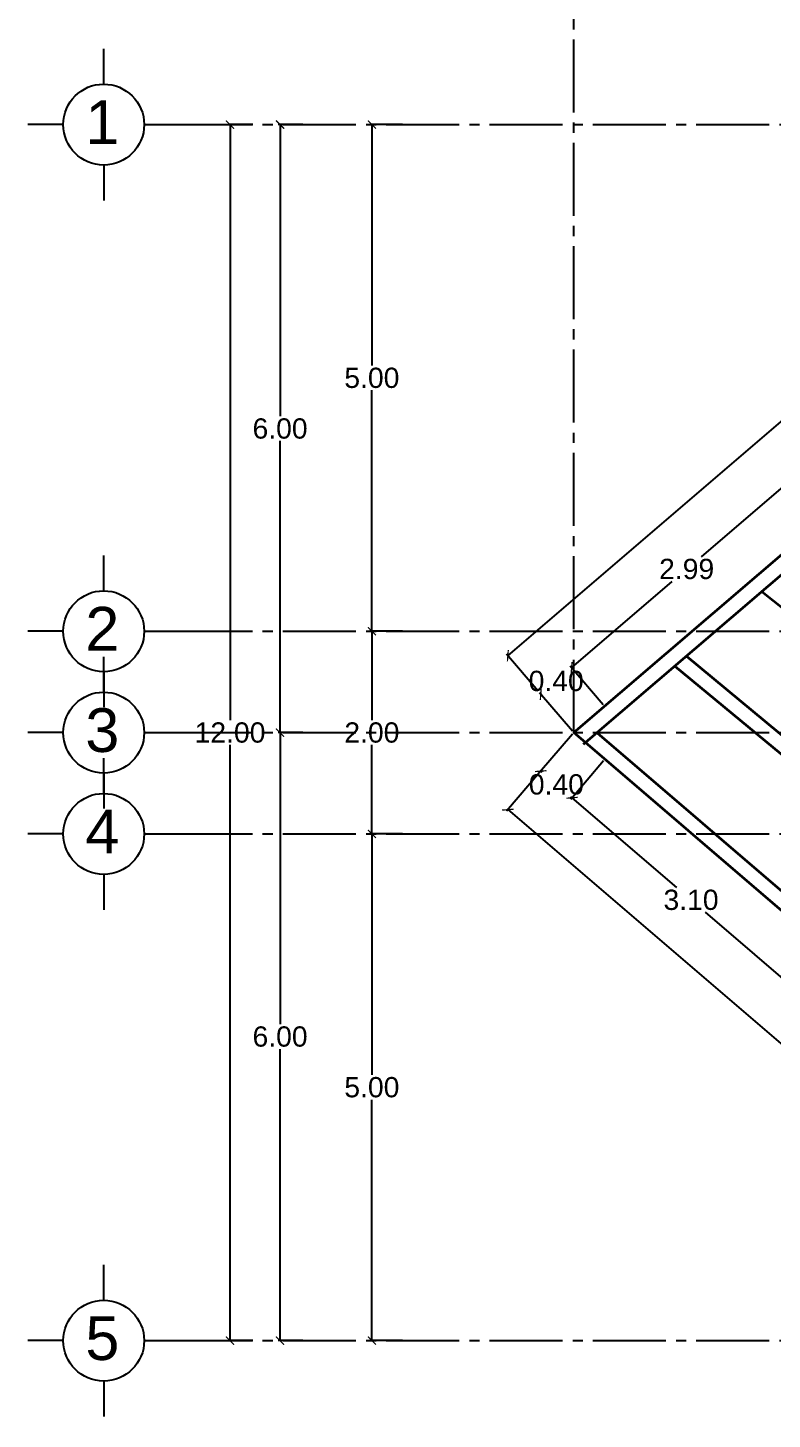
# Model space of a CAD drawing. Header units: millimetres. Extents: x 525387 to 527545, y 2235066 to 2235448.
# Drawn here: x 525748.61 to 525755.96, y 2235115.53 to 2235129.26 of the extents above; entities that cross this region are included whole.
import ezdxf

# ---------------------------------------------------------------- set-up
doc = ezdxf.new("R2010")
doc.units = ezdxf.units.MM
doc.linetypes.add('ACAD_ISO04W100', pattern=[30, 24, -3, 0, -3])
doc.layers.add('COTAS', color=2, linetype='Continuous')
doc.layers.add('EJES', color=1, linetype='Continuous')
doc.layers.add('muro', color=5, linetype='Continuous', lineweight=35)
doc.styles.get("Standard").update_dxf_attribs({"font": 'arial.ttf'})
doc.styles.add('STYLE1', font='arial.ttf')
doc.dimstyles.new('ISO-25', dxfattribs={"dimtxt": 0.04, "dimasz": 0.02, "dimexe": 0.02, "dimexo": 0.02, "dimgap": 0.02, "dimtad": 0, "dimtih": 1, "dimtoh": 1, "dimzin": 1, "dimdsep": 46, "dimtxsty": 'Standard', "dimcen": 0.02, "dimazin": 0, "dimtfac": 1, "dimtmove": 0, "dimatfit": 3, "dimfxl": 1, "dimarcsym": 0})

# ---------------------------------------------------------------- blocks, each defined once
blk = doc.blocks.new('EJE')
at = {"layer": 'EJES', "color": 2}
for p, q in [((-0.78, 0.416), (-0.78, 0.78)), ((-1.196, 0), (-1.56, 0)), ((-0.364, 0), (0, 0)), ((-0.78, -0.416), (-0.78, -0.78))]:
    blk.add_line(p, q, dxfattribs=at)
at = {"layer": 'EJES', "color": 4}
blk.add_circle((-0.78, 0), 0.416, dxfattribs=at)
blk = doc.blocks.new('_ArchTick')
at = {"color": 0, "linetype": 'ByBlock', "lineweight": 0, "const_width": 0.15}
blk.add_lwpolyline([(-0.5, -0.5), (0.5, 0.5)], dxfattribs=at)
blk = doc.blocks.new('*D319')
at = {"layer": 'COTAS', "color": 0, "linetype": 'Continuous', "lineweight": -2, "transparency": 16777216}
for p, q in [((525751.325, 2235128.301), (525751.082, 2235128.301)), ((525751.102, 2235128.301), (525751.102, 2235125.423)), ((525751.102, 2235122.301), (525751.102, 2235125.179)), ((525751.325, 2235122.301), (525751.082, 2235122.301))]:
    blk.add_line(p, q, dxfattribs=at)
at = {"layer": 'Defpoints', "color": 0, "linetype": 'Continuous', "transparency": 16777216}
for p in [(525751.345, 2235128.301), (525751.102, 2235122.301), (525751.345, 2235122.301)]:
    blk.add_point(p, dxfattribs=at)
at = {"layer": 'COTAS', "color": 0, "linetype": 'Continuous', "lineweight": -2, "transparency": 16777216, "xscale": 0.08, "yscale": 0.08, "zscale": 0.08}
for p, rotation in [((525751.102, 2235128.301), 90), ((525751.102, 2235122.301), 270)]:
    blk.add_blockref('_ArchTick', p, dxfattribs=dict(at, rotation=rotation))
at = {"layer": 'COTAS', "color": 0, "linetype": 'Continuous', "lineweight": -3, "transparency": 16777216, "insert": (525751.102, 2235125.301), "char_height": 0.2, "attachment_point": 5}
blk.add_mtext('6.00', dxfattribs=at)
blk = doc.blocks.new('*D320')
at = {"layer": 'COTAS', "color": 0, "linetype": 'Continuous', "lineweight": -2, "transparency": 16777216}
for p, q in [((525751.325, 2235122.301), (525751.082, 2235122.301)), ((525751.102, 2235122.301), (525751.102, 2235119.423)), ((525751.102, 2235116.301), (525751.102, 2235119.179)), ((525751.325, 2235116.301), (525751.082, 2235116.301))]:
    blk.add_line(p, q, dxfattribs=at)
at = {"layer": 'Defpoints', "color": 0, "linetype": 'Continuous', "transparency": 16777216}
for p in [(525751.345, 2235122.301), (525751.102, 2235116.301), (525751.345, 2235116.301)]:
    blk.add_point(p, dxfattribs=at)
at = {"layer": 'COTAS', "color": 0, "linetype": 'Continuous', "lineweight": -2, "transparency": 16777216, "xscale": 0.08, "yscale": 0.08, "zscale": 0.08}
for p, rotation in [((525751.102, 2235122.301), 90), ((525751.102, 2235116.301), 270)]:
    blk.add_blockref('_ArchTick', p, dxfattribs=dict(at, rotation=rotation))
at = {"layer": 'COTAS', "color": 0, "linetype": 'Continuous', "lineweight": -3, "transparency": 16777216, "insert": (525751.102, 2235119.301), "char_height": 0.2, "attachment_point": 5}
blk.add_mtext('6.00', dxfattribs=at)
blk = doc.blocks.new('*D323')
at = {"layer": 'COTAS', "color": 0, "linetype": 'Continuous', "lineweight": -2, "transparency": 16777216}
for p, q in [((525752.309, 2235123.301), (525751.988, 2235123.301)), ((525752.008, 2235123.301), (525752.008, 2235122.423)), ((525752.008, 2235121.301), (525752.008, 2235122.179)), ((525752.309, 2235121.301), (525751.988, 2235121.301))]:
    blk.add_line(p, q, dxfattribs=at)
at = {"layer": 'Defpoints', "color": 0, "linetype": 'Continuous', "transparency": 16777216}
for p in [(525752.329, 2235123.301), (525752.008, 2235121.301), (525752.329, 2235121.301)]:
    blk.add_point(p, dxfattribs=at)
at = {"layer": 'COTAS', "color": 0, "linetype": 'Continuous', "lineweight": -2, "transparency": 16777216, "xscale": 0.08, "yscale": 0.08, "zscale": 0.08}
for p, rotation in [((525752.008, 2235123.301), 90), ((525752.008, 2235121.301), 270)]:
    blk.add_blockref('_ArchTick', p, dxfattribs=dict(at, rotation=rotation))
at = {"layer": 'COTAS', "color": 0, "linetype": 'Continuous', "lineweight": -3, "transparency": 16777216, "insert": (525752.008, 2235122.301), "char_height": 0.2, "attachment_point": 5}
blk.add_mtext('2.00', dxfattribs=at)
blk = doc.blocks.new('*D325')
at = {"layer": 'COTAS', "color": 0, "linetype": 'Continuous', "lineweight": -2, "transparency": 16777216}
for p, q in [((525750.832, 2235128.301), (525750.588, 2235128.301)), ((525750.608, 2235128.301), (525750.608, 2235122.423)), ((525750.608, 2235116.301), (525750.608, 2235122.179)), ((525750.832, 2235116.301), (525750.588, 2235116.301))]:
    blk.add_line(p, q, dxfattribs=at)
at = {"layer": 'Defpoints', "color": 0, "linetype": 'Continuous', "transparency": 16777216}
for p in [(525750.852, 2235128.301), (525750.608, 2235116.301), (525750.852, 2235116.301)]:
    blk.add_point(p, dxfattribs=at)
at = {"layer": 'COTAS', "color": 0, "linetype": 'Continuous', "lineweight": -2, "transparency": 16777216, "xscale": 0.08, "yscale": 0.08, "zscale": 0.08}
for p, rotation in [((525750.608, 2235128.301), 90), ((525750.608, 2235116.301), 270)]:
    blk.add_blockref('_ArchTick', p, dxfattribs=dict(at, rotation=rotation))
at = {"layer": 'COTAS', "color": 0, "linetype": 'Continuous', "lineweight": -3, "transparency": 16777216, "insert": (525750.608, 2235122.301), "char_height": 0.2, "attachment_point": 5}
blk.add_mtext('12.00', dxfattribs=at)
blk = doc.blocks.new('*D339')
at = {"layer": 'COTAS', "color": 0, "linetype": 'Continuous', "lineweight": -2, "transparency": 16777216}
for p, q in [((525754.295, 2235122.022), (525753.97, 2235121.642)), ((525753.983, 2235121.658), (525755.015, 2235120.773)), ((525756.333, 2235119.643), (525755.3, 2235120.528)), ((525756.645, 2235120.008), (525756.32, 2235119.628))]:
    blk.add_line(p, q, dxfattribs=at)
at = {"layer": 'Defpoints', "color": 0, "linetype": 'Continuous', "transparency": 16777216}
for p in [(525754.308, 2235122.037), (525753.983, 2235121.658), (525756.658, 2235120.023)]:
    blk.add_point(p, dxfattribs=at)
at = {"layer": 'COTAS', "color": 0, "linetype": 'Continuous', "lineweight": -2, "transparency": 16777216, "xscale": 0.08, "yscale": 0.08, "zscale": 0.08}
for p, rotation in [((525753.983, 2235121.658), 139.3987053503208), ((525756.333, 2235119.643), 319.3987053503208)]:
    blk.add_blockref('_ArchTick', p, dxfattribs=dict(at, rotation=rotation))
at = {"layer": 'COTAS', "color": 0, "linetype": 'Continuous', "lineweight": -3, "transparency": 16777216, "insert": (525755.158, 2235120.65), "char_height": 0.2, "attachment_point": 5}
blk.add_mtext('3.10', dxfattribs=at)
blk = doc.blocks.new('*D340')
at = {"layer": 'COTAS', "color": 0, "linetype": 'Continuous', "lineweight": -2, "transparency": 16777216}
for p, q in [((525753.988, 2235122.285), (525753.662, 2235121.906)), ((525754.295, 2235122.022), (525753.97, 2235121.642)), ((525753.675, 2235121.921), (525753.686, 2235121.911)), ((525753.983, 2235121.658), (525753.971, 2235121.667))]:
    blk.add_line(p, q, dxfattribs=at)
at = {"layer": 'Defpoints', "color": 0, "linetype": 'Continuous', "transparency": 16777216}
for p in [(525754.001, 2235122.301), (525754.308, 2235122.037), (525753.675, 2235121.921)]:
    blk.add_point(p, dxfattribs=at)
at = {"layer": 'COTAS', "color": 0, "linetype": 'Continuous', "lineweight": -2, "transparency": 16777216, "xscale": 0.08, "yscale": 0.08, "zscale": 0.08}
for p, rotation in [((525753.675, 2235121.921), 139.3987053728696), ((525753.983, 2235121.658), 319.3987053728696)]:
    blk.add_blockref('_ArchTick', p, dxfattribs=dict(at, rotation=rotation))
at = {"layer": 'COTAS', "color": 0, "linetype": 'Continuous', "lineweight": -3, "transparency": 16777216, "insert": (525753.829, 2235121.789), "char_height": 0.2, "attachment_point": 5}
blk.add_mtext('0.40', dxfattribs=at)
blk = doc.blocks.new('*D326')
at = {"layer": 'COTAS', "color": 0, "linetype": 'Continuous', "lineweight": -2, "transparency": 16777216}
for p, q in [((525753.662, 2235121.906), (525753.337, 2235121.526)), ((525753.35, 2235121.541), (525756.707, 2235118.664)), ((525760.35, 2235115.541), (525756.992, 2235118.419)), ((525760.662, 2235115.906), (525760.337, 2235115.526))]:
    blk.add_line(p, q, dxfattribs=at)
at = {"layer": 'Defpoints', "color": 0, "linetype": 'Continuous', "transparency": 16777216}
for p in [(525753.675, 2235121.921), (525760.675, 2235115.921), (525760.35, 2235115.541)]:
    blk.add_point(p, dxfattribs=at)
at = {"layer": 'COTAS', "color": 0, "linetype": 'Continuous', "lineweight": -2, "transparency": 16777216, "xscale": 0.08, "yscale": 0.08, "zscale": 0.08}
for p, rotation in [((525753.35, 2235121.541), 139.3987053549955), ((525760.35, 2235115.541), 319.3987053549955)]:
    blk.add_blockref('_ArchTick', p, dxfattribs=dict(at, rotation=rotation))
at = {"layer": 'COTAS', "color": 0, "linetype": 'Continuous', "lineweight": -3, "transparency": 16777216, "insert": (525756.85, 2235118.541), "char_height": 0.2, "attachment_point": 5}
blk.add_mtext('9.22', dxfattribs=at)
blk = doc.blocks.new('*D328')
at = {"layer": 'COTAS', "color": 0, "linetype": 'Continuous', "lineweight": -2, "transparency": 16777216}
for p, q in [((525752.309, 2235128.301), (525751.988, 2235128.301)), ((525752.008, 2235128.301), (525752.008, 2235125.923)), ((525752.008, 2235123.301), (525752.008, 2235125.679)), ((525752.309, 2235123.301), (525751.988, 2235123.301))]:
    blk.add_line(p, q, dxfattribs=at)
at = {"layer": 'Defpoints', "color": 0, "linetype": 'Continuous', "transparency": 16777216}
for p in [(525752.329, 2235128.301), (525752.008, 2235123.301), (525752.329, 2235123.301)]:
    blk.add_point(p, dxfattribs=at)
at = {"layer": 'COTAS', "color": 0, "linetype": 'Continuous', "lineweight": -2, "transparency": 16777216, "xscale": 0.08, "yscale": 0.08, "zscale": 0.08}
for p, rotation in [((525752.008, 2235128.301), 90), ((525752.008, 2235123.301), 270)]:
    blk.add_blockref('_ArchTick', p, dxfattribs=dict(at, rotation=rotation))
at = {"layer": 'COTAS', "color": 0, "linetype": 'Continuous', "lineweight": -3, "transparency": 16777216, "insert": (525752.008, 2235125.801), "char_height": 0.2, "attachment_point": 5}
blk.add_mtext('5.00', dxfattribs=at)
blk = doc.blocks.new('*D329')
at = {"layer": 'COTAS', "color": 0, "linetype": 'Continuous', "lineweight": -2, "transparency": 16777216}
for p, q in [((525752.309, 2235121.301), (525751.988, 2235121.301)), ((525752.008, 2235121.301), (525752.008, 2235118.923)), ((525752.008, 2235116.301), (525752.008, 2235118.679)), ((525752.309, 2235116.301), (525751.988, 2235116.301))]:
    blk.add_line(p, q, dxfattribs=at)
at = {"layer": 'Defpoints', "color": 0, "linetype": 'Continuous', "transparency": 16777216}
for p in [(525752.329, 2235121.301), (525752.008, 2235116.301), (525752.329, 2235116.301)]:
    blk.add_point(p, dxfattribs=at)
at = {"layer": 'COTAS', "color": 0, "linetype": 'Continuous', "lineweight": -2, "transparency": 16777216, "xscale": 0.08, "yscale": 0.08, "zscale": 0.08}
for p, rotation in [((525752.008, 2235121.301), 90), ((525752.008, 2235116.301), 270)]:
    blk.add_blockref('_ArchTick', p, dxfattribs=dict(at, rotation=rotation))
at = {"layer": 'COTAS', "color": 0, "linetype": 'Continuous', "lineweight": -3, "transparency": 16777216, "insert": (525752.008, 2235118.801), "char_height": 0.2, "attachment_point": 5}
blk.add_mtext('5.00', dxfattribs=at)
blk = doc.blocks.new('*D334')
at = {"layer": 'COTAS', "color": 0, "linetype": 'Continuous', "lineweight": -2, "transparency": 16777216}
for p, q in [((525754.291, 2235122.576), (525753.966, 2235122.956)), ((525753.979, 2235122.941), (525753.97, 2235122.933)), ((525753.988, 2235122.316), (525753.662, 2235122.695)), ((525753.675, 2235122.68), (525753.685, 2235122.688))]:
    blk.add_line(p, q, dxfattribs=at)
at = {"layer": 'Defpoints', "color": 0, "linetype": 'Continuous', "transparency": 16777216}
for p in [(525753.979, 2235122.941), (525754.304, 2235122.561), (525754.001, 2235122.301)]:
    blk.add_point(p, dxfattribs=at)
at = {"layer": 'COTAS', "color": 0, "linetype": 'Continuous', "lineweight": -2, "transparency": 16777216, "xscale": 0.08, "yscale": 0.08, "zscale": 0.08}
for p, rotation in [((525753.979, 2235122.941), 40.60129464138709), ((525753.675, 2235122.68), 220.6012946413871)]:
    blk.add_blockref('_ArchTick', p, dxfattribs=dict(at, rotation=rotation))
at = {"layer": 'COTAS', "color": 0, "linetype": 'Continuous', "lineweight": -3, "transparency": 16777216, "insert": (525753.827, 2235122.81), "char_height": 0.2, "attachment_point": 5}
blk.add_mtext('0.40', dxfattribs=at)
blk = doc.blocks.new('*D349')
at = {"layer": 'COTAS', "color": 0, "linetype": 'Continuous', "lineweight": -2, "transparency": 16777216}
for p, q in [((525756.252, 2235124.889), (525755.258, 2235124.037)), ((525756.564, 2235124.524), (525756.239, 2235124.904)), ((525753.979, 2235122.941), (525754.973, 2235123.793)), ((525754.291, 2235122.576), (525753.966, 2235122.956))]:
    blk.add_line(p, q, dxfattribs=at)
at = {"layer": 'Defpoints', "color": 0, "linetype": 'Continuous', "transparency": 16777216}
for p in [(525756.252, 2235124.889), (525756.577, 2235124.509), (525754.304, 2235122.561)]:
    blk.add_point(p, dxfattribs=at)
at = {"layer": 'COTAS', "color": 0, "linetype": 'Continuous', "lineweight": -2, "transparency": 16777216, "xscale": 0.08, "yscale": 0.08, "zscale": 0.08}
for p, rotation in [((525756.252, 2235124.889), 40.60129464307118), ((525753.979, 2235122.941), 220.6012946430712)]:
    blk.add_blockref('_ArchTick', p, dxfattribs=dict(at, rotation=rotation))
at = {"layer": 'COTAS', "color": 0, "linetype": 'Continuous', "lineweight": -3, "transparency": 16777216, "insert": (525755.115, 2235123.915), "char_height": 0.2, "attachment_point": 5}
blk.add_mtext('2.99', dxfattribs=at)
blk = doc.blocks.new('*D335')
at = {"layer": 'COTAS', "color": 0, "linetype": 'Continuous', "lineweight": -2, "transparency": 16777216}
for p, q in [((525760.35, 2235129.06), (525756.992, 2235126.182)), ((525760.649, 2235128.711), (525760.337, 2235129.075)), ((525753.35, 2235123.06), (525756.707, 2235125.938)), ((525753.649, 2235122.711), (525753.337, 2235123.075))]:
    blk.add_line(p, q, dxfattribs=at)
at = {"layer": 'Defpoints', "color": 0, "linetype": 'Continuous', "transparency": 16777216}
for p in [(525760.35, 2235129.06), (525760.662, 2235128.695), (525753.662, 2235122.695)]:
    blk.add_point(p, dxfattribs=at)
at = {"layer": 'COTAS', "color": 0, "linetype": 'Continuous', "lineweight": -2, "transparency": 16777216, "xscale": 0.08, "yscale": 0.08, "zscale": 0.08}
for p, rotation in [((525760.35, 2235129.06), 40.60129464735863), ((525753.35, 2235123.06), 220.6012946473586)]:
    blk.add_blockref('_ArchTick', p, dxfattribs=dict(at, rotation=rotation))
at = {"layer": 'COTAS', "color": 0, "linetype": 'Continuous', "lineweight": -3, "transparency": 16777216, "insert": (525756.85, 2235126.06), "char_height": 0.2, "attachment_point": 5}
blk.add_mtext('9.22', dxfattribs=at)

msp = doc.modelspace()

# ---------------------------------------------------------------- linework, layer by layer
at = {"layer": 'EJES', "linetype": 'ACAD_ISO04W100', "ltscale": 0.03}
for p, q in [((525754.001, 2235122.301), (525754.001, 2235130.75)), ((525750.11, 2235128.301), (525761.001, 2235128.301)), ((525750.11, 2235123.301), (525768.901, 2235123.301)), ((525750.11, 2235122.301), (525770.001, 2235122.301)), ((525750.11, 2235121.301), (525768.901, 2235121.301)), ((525750.11, 2235116.301), (525761.001, 2235116.301))]:
    msp.add_line(p, q, dxfattribs=at)
at = {"layer": 'muro', "color": 3}
for p, q in [((525754.001, 2235122.301), (525761.001, 2235128.301)), ((525754.098, 2235122.187), (525761.098, 2235128.187)), ((525755.858, 2235123.695), (525763.113, 2235117.889)), ((525755.112, 2235123.056), (525762.134, 2235117.236)), ((525754.998, 2235122.958), (525762.009, 2235117.153)), ((525761.001, 2235116.301), (525754.001, 2235122.301)), ((525754.23, 2235122.299), (525761.007, 2235116.485))]:
    msp.add_line(p, q, dxfattribs=at)

# ---------------------------------------------------------------- block references
at = {"layer": 'EJES', "lineweight": -3, "xscale": 0.9600000000000002, "yscale": 0.9600000000000002, "zscale": 0.9600000000000002}
for p in [(525750.11, 2235128.301), (525750.11, 2235123.301), (525750.11, 2235122.301), (525750.11, 2235121.301), (525750.11, 2235116.301)]:
    msp.add_blockref('EJE', p, dxfattribs=at)

# ---------------------------------------------------------------- texts
at = {"layer": 'EJES', "color": 7, "lineweight": -3, "style": 'STYLE1'}
for s, p in [('1', (525749.18, 2235128.11)), ('2', (525749.18, 2235123.11)), ('3', (525749.18, 2235122.11)), ('4', (525749.18, 2235121.11)), ('5', (525749.18, 2235116.11))]:
    msp.add_text(s, height=0.432, dxfattribs=at).set_placement(p)

# ---------------------------------------------------------------- dimensions: what is measured, and where the dimension line sits
at = {"layer": 'COTAS', "linetype": 'Continuous', "lineweight": -3}
for p1, p2, distance, picture, middle in [((525753.662, 2235122.695), (525760.662, 2235128.695), 0.48, '*D335', (525756.85, 2235126.06)), ((525752.329, 2235128.301), (525752.329, 2235123.301), -0.321, '*D328', (525752.008, 2235125.801)), ((525754.304, 2235122.561), (525756.577, 2235124.509), 0.5, '*D349', (525755.115, 2235123.915)), ((525752.329, 2235123.301), (525752.329, 2235121.301), -0.321, '*D323', (525752.008, 2235122.301)), ((525756.658, 2235120.0229), (525754.308, 2235122.0372), 0.5, '*D339', (525755.1576, 2235120.6504)), ((525753.675, 2235121.921), (525760.675, 2235115.921), -0.5, '*D326', (525756.85, 2235118.541)), ((525752.329, 2235121.301), (525752.329, 2235116.301), -0.321, '*D329', (525752.008, 2235118.801))]:
    dim = msp.add_aligned_dim(p1=p1, p2=p2, distance=distance, dimstyle='ISO-25', override={"dimtxt": 0.2, "dimasz": 0.08, "dimblk1": 'ArchTick', "dimblk2": 'ArchTick', "dimsah": 1}, dxfattribs=at)
    dim.commit()
    dim.dimension.update_dxf_attribs({"geometry": picture, "text_midpoint": middle})
for base, p1, p2, picture, middle in [((525750.608, 2235116.301), (525750.852, 2235128.301), (525750.852, 2235116.301), '*D325', (525750.608, 2235122.301)), ((525751.102, 2235122.301), (525751.345, 2235128.301), (525751.345, 2235122.301), '*D319', (525751.102, 2235125.301)), ((525751.102, 2235116.301), (525751.345, 2235122.301), (525751.345, 2235116.301), '*D320', (525751.102, 2235119.301))]:
    dim = msp.add_linear_dim(base=base, p1=p1, p2=p2, angle=90, dimstyle='ISO-25', override={"dimtxt": 0.2, "dimasz": 0.08, "dimblk1": 'ArchTick', "dimblk2": 'ArchTick', "dimsah": 1}, dxfattribs=at)
    dim.commit()
    dim.dimension.update_dxf_attribs({"geometry": picture, "text_midpoint": middle})
for base, p1, p2, angle, picture, middle in [((525753.979, 2235122.941), (525754.001, 2235122.301), (525754.304, 2235122.561), 40.6013, '*D334', (525753.827, 2235122.81)), ((525753.675, 2235121.921), (525754.308, 2235122.037), (525754.001, 2235122.301), 139.3987, '*D340', (525753.829, 2235121.789))]:
    dim = msp.add_linear_dim(base=base, p1=p1, p2=p2, angle=angle, dimstyle='ISO-25', override={"dimtxt": 0.2, "dimasz": 0.08, "dimblk1": 'ArchTick', "dimblk2": 'ArchTick', "dimsah": 1}, dxfattribs=at)
    dim.commit()
    dim.dimension.update_dxf_attribs({"geometry": picture, "text_midpoint": middle, "dimtype": 161})

doc.saveas('drawing.dxf')
